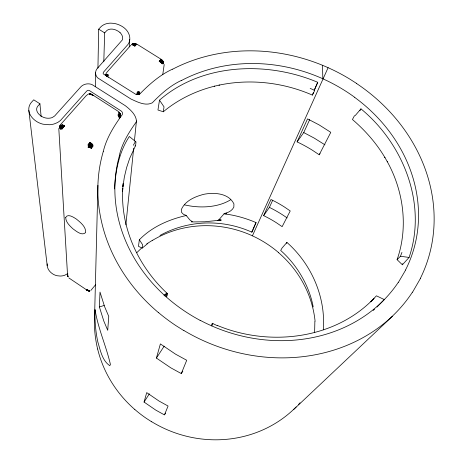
<?xml version="1.0" encoding="UTF-8"?>
<svg xmlns="http://www.w3.org/2000/svg" width="463" height="463" viewBox="0 0 463 463"><rect width="100%" height="100%" fill="white"/><g stroke="black" fill="none" stroke-linecap="round" stroke-linejoin="round"><path stroke-width="0.69" d="M218.831 219.861L224.08 213.808C227.883 212.61 232.038 211.001 233.832 207.129L233.942 203.94C228.774 193.175 214.323 192.22 203.934 194.281C195.079 196.561 185.107 200.705 181.293 209.664L181.548 212.378L183.533 214.398C187.428 214.896 188.221 219.335 191.451 221.158L191.445 221.945L204.808 221.783L221.135 220.064L218.831 219.861L218.073 220.272M89.891 147.691L89.903 146.759L88.352 146.308L88.12 147.17L89.891 147.691L90.632 146.754L92.01 146.273L93.266 145.168L91.153 144.404L89.949 142.338L87.987 145.017L89.909 145.758L92.149 144.977L89.949 142.338L88.653 145.394L89.938 143.547L89.949 142.338L92.646 144.468L90.592 143.397L89.949 142.338L89.023 147.518L89.903 146.759L90.632 146.754L91.535 147.494L93.046 146.586L91.078 145.619L90.349 144.688L88.543 144.155L89.452 143.408L90.163 143.547L90.991 143.055M89.938 143.547L89.909 145.758L90.632 146.754L90.505 145.752L92.305 147.13L90.592 143.397M166.084 296.852L166.802 296.187L166.836 293.143L163.971 295.128M95.384 86.593L95.598 72.853M97.93 68.113L98.706 29.169L100.882 26.825A13.462 10.909 7.9 0 1 105.986 23.856A13.711 11.112 7.9 0 1 107.323 23.515A14.249 11.552 7.9 0 1 109.418 23.208A14.781 11.98 7.9 0 1 110.871 23.15L113.863 23.381A17.363 14.098 7.9 0 1 115.385 23.677A18.26 14.828 7.8 0 1 117.683 24.342A19.816 16.101 7.8 0 1 119.963 25.274A20.951 17.033 7.8 0 1 121.468 26.05L122.209 26.484A17.559 14.26 7.9 0 1 124.316 27.977L125.525 29.059A17.432 14.156 7.9 0 1 127.047 30.807L127.481 31.409A17.82 14.469 7.9 0 1 128.234 32.647A17.999 14.619 7.9 0 1 129.293 35.188A17.663 14.347 7.9 0 1 129.819 38.36L129.241 46.792M139.432 92.096L139.722 92.808L138.715 94.273L137.812 94.62L139.322 94.313L138.634 93.138L139.693 93.734L137.829 91.425L138.02 92.669L137.303 92.154L138.032 94.139L137.007 94.498L137.279 93.902L136.84 92.866L139.427 94.128L139.004 91.385L137.279 93.902L136.139 94.249L137.812 94.62L139.432 92.096L139.554 93.931L139.172 94.683M94.504 319.539L97.913 185.304M103.793 61.81L104.673 32.89L106.368 31.027A6.21 5.029 7.9 0 1 108.475 29.609A6.638 5.377 7.9 0 1 109.818 29.233A7.049 5.712 7.9 0 1 110.541 29.134A7.703 6.245 7.9 0 1 111.687 29.1A8.589 6.968 7.9 0 1 112.903 29.204A9.306 7.553 7.9 0 1 113.736 29.36A10.111 8.207 7.9 0 1 114.158 29.458A11.031 8.959 7.8 0 1 115.015 29.713A12.032 9.775 7.8 0 1 116.329 30.222L118.094 31.154A11.002 8.936 7.9 0 1 120.056 32.647M106.449 76.32L106.345 75.342L106.959 74.427L106.449 76.32L106.015 74.502L108.342 74.971L108.012 75.851L106.803 75.376L105.72 75.672L105.714 74.769L105.529 75.185M99.395 306.969L100.002 292.055L104.621 306.703L108.753 316.426L107.717 330.31L103.787 321.004L99.395 306.969L104.158 305.447M114.581 188.933C115.455 170.72 119.153 151.945 129.31 136.487L136 141.933L135.613 145.504L129.704 158.346L126.648 167.49L124.379 176.941L122.927 186.641L123.204 183.36L122.51 191.572L122.788 188.319C120.224 227.975 138.68 267.041 167.496 293.692L166.802 296.187M133.211 44.037L132.806 43.829L133.014 45.021L134.866 45.97L134.079 43.429L133.685 44.46L134.866 45.97L136.602 44.402L133.194 43.534L131.805 44.315L134.079 43.429L136.979 44.286L134.426 44.222L133.014 45.021L131.654 44.789L133.425 43.563M314.62 332.469L314.863 321.484M134.403 141.03L136.446 120.959C135.937 114.407 130.115 109.505 125.299 105.691L92.01 84.579A8.618 7.205 5.4 0 0 90.736 84.168A8.803 7.362 5.4 0 0 88.983 83.884A9.202 7.703 5.4 0 0 87.212 83.896A9.497 7.946 5.4 0 0 85.898 84.092A9.7 8.114 5.4 0 0 84.225 84.596A9.897 8.288 5.4 0 0 80.689 87.003L54.675 115.958L52.342 117.492A8.67 7.298 1.9 0 1 51.179 117.874A9.804 8.253 1.9 0 1 48.997 118.21A10.562 8.884 1.9 0 1 47.104 118.181A10.985 9.237 1.9 0 1 44.645 117.712A11.025 9.272 1.9 0 1 44.153 117.556A11.668 9.81 1.9 0 1 41.265 116.138L39.621 114.882A12.744 10.713 2 0 1 38.637 113.892A10.956 9.208 1.9 0 1 37.636 112.538A9.885 8.311 1.8 0 1 37.445 112.191A9.046 7.605 1.7 0 1 36.884 110.819A8.184 6.876 1.6 0 1 36.739 110.142A7.506 6.308 1.6 0 1 36.675 109.471A7.067 5.938 1.6 0 1 36.803 108.18A6.609 5.556 1.5 0 1 38.035 105.877L39.928 103.816L33.724 99.811L31.334 102.433A14.341 12.055 1.5 0 0 28.99 107.213A14.613 12.287 1.5 0 0 28.787 109.135A15.291 12.854 1.6 0 0 29.065 111.733A16.02 13.468 1.6 0 0 29.441 113.036L29.973 114.32A17.947 15.088 1.8 0 0 31.067 116.213A19.371 16.286 1.9 0 0 32.514 118.036A20.997 17.646 2 0 0 34.303 119.761A22.143 18.607 2.1 0 0 35.68 120.843L36.427 121.358A18.642 15.678 1.9 0 0 38.88 122.741L40.582 123.453A18.508 15.563 1.9 0 0 43.192 124.223L49.321 124.738A18.838 15.846 1.9 0 0 51.839 124.46A18.219 15.325 1.9 0 0 54.212 123.922L57.719 122.487L60.462 120.484L86.824 90.951L88.028 90.25L89.168 90.418L121.323 111.091A3.756 3.189 7.5 0 1 122.492 113.221A3.698 3.137 7.5 0 1 122.064 114.928C113.996 126.063 106.467 138.026 103.272 151.563M67.685 275.427L68.084 276.747L67.864 276.11C67.905 277.968 67.488 272.794 67.801 275.433M106.345 75.342L106.432 74.387L105.981 75.44M125.872 224.908L133.674 148.201M323.296 329.835C325.9 297.072 311.408 264.037 286.915 242.427L282.025 248.058L280.682 250.466C296.447 264.344 309.203 285.179 313.191 306.94M62.436 128.529L64.409 125.872L61.99 125.595L60.913 126.162L61.081 127.157L62.436 128.529L62.557 127.354L64.409 125.872L62.493 124.807L59.698 126.086L60.092 125.328L60.624 125.137L59.507 126.821L59.524 127.533L60.815 129.542L60.092 125.328M119.628 117.417L119.46 116.688L118.841 116.335L120.212 115.119L120.311 114.141L119.176 112.364L118.788 112.544L119.963 115.241L119.338 118.453L120.264 116.167L120.177 113.406L120.403 116.705L119.338 118.453L119.651 115.478L118.939 113.724L119.732 113.215L120.177 113.406L120.588 115.866L119.338 118.453L118.841 116.335L117.793 114.928L119.651 115.478L119.952 116.254L119.338 118.453L119.275 115.848L118.412 114.239L118.939 113.724L119.772 114.28L120.131 116.167L119.315 117.747M129.785 39.592L129.119 42.451L128.002 44.425L103.538 72.118L103.099 73.27L103.504 74.051L135.52 94.145A3.721 3.119 9.3 0 0 137.337 94.631L137.679 94.631A3.663 3.067 9.3 0 0 138.339 94.556A3.635 3.05 9.3 0 0 140.052 93.723C149.584 84.034 160.024 74.884 172.479 69.161M186.392 215.48C169.076 219.404 151.829 226.847 139.346 239.788L138.472 246.385L142.251 248.052L147.853 243.445M136.446 120.959L136.313 121.647A3.901 3.328 8.7 0 1 136.035 122.273L135.908 122.463C128.812 132.476 122.139 143.194 119.379 155.302M162.773 74.491L164.203 64.484M159.492 100.147L157.952 110.015L163.312 111.768L164.018 106.855L159.492 100.147C202.117 63.032 267.29 60.942 317.734 82.304L314.198 90.569M142.384 248.052L142.61 244.713L139.346 239.788M217.28 220.486L221.135 220.064M87.64 290.272L89.041 290.781L86.899 289.78L87.848 290.625L89.7 290.799L86.899 289.78L87.472 290.318L86.899 289.78C88.034 291.418 92.913 291.852 86.899 289.78L87.351 290.365L89.417 290.967L86.934 290.035M159.92 60.479L163.063 62.736L163.248 63.969L163.711 62.603L162.264 60.873L159.255 61.22L161.512 61.851L162.328 63.963L163.063 62.736L162.924 61.029L163.416 61.319L162.438 61.324L161.292 59.472L162.004 59.976L162.548 60.497L161.558 61.174L161.083 62.569L161.778 63.257L162.472 61.787L160.892 60.236L160.482 59.941L159.255 61.22L161.083 62.569L159.255 61.22L161.518 60.016L162.004 59.976L161.431 60.856L159.255 61.22L162.548 60.497M160.239 61.886L160.493 61.139M89.949 142.338L90.163 143.547L89.295 145.642M134.241 45.108L133.338 44.697L134.866 45.97L135.468 43.58L134.426 44.222L134.866 45.97L136.209 43.863L135.37 43.829L133.876 45.409L132.731 44.367L132.273 44.813M62.493 124.807L61.903 126.33L62.985 127.666L63.414 126.613L64.409 125.872L61.324 125.097L61.047 125.635L60.283 125.803M63.645 126.781L63.061 126.069L63.379 125.247L62.187 125.207L63.107 125.67M105.72 75.672L106.015 74.502M144.062 402.063L146.713 392.612L159.017 401.039L168.075 406.039L164.458 414.912L155.811 410.131L144.062 402.063L149.329 393.845M156.413 358.073L160.383 343.916L175.564 354.172L186.722 360.272L181.299 373.583L170.749 367.796L156.413 358.073L164.174 346.145M67.801 274.715L67.575 275.178M87.646 290.44L87.038 290.162L89.162 290.938L87.038 290.162L68.802 277.898M409.084 257.44C427.39 204.021 403.331 143.692 360.961 108.874L355.335 115.426L354.328 115.947L352.436 119.5C365.093 130.369 376.384 143.119 384.927 157.547L384.747 157.235L387.392 161.859L387.201 161.529C403.632 191.04 408.459 227.53 397.086 259.656L402.382 264.784L409.084 257.44L400.495 256.259L397.086 259.656M402.382 264.784L402.758 263.684M224.219 213.819L225.927 214.08L226.309 213.003L224.08 213.808M119.338 118.453L120.588 115.495L120.264 113.759M400.495 256.259L401.936 252.393M211.313 325.616L212.286 323.284L217.46 325.784M163.312 111.768C178.11 99.412 195.895 90.841 214.56 86.176L214.195 86.257L219.352 85.07L219.005 85.146C250.142 78.594 283.252 82.373 312.363 95.089L313.474 92.45M119.986 117.561L120.588 115.866L120.264 114.28L120.542 114.604C118.939 122.058 121.115 114.158 119.998 113.227M225.927 214.08C236.304 215.498 246.449 218.449 256.056 222.605L252.063 232.079L251.727 232.108C222.495 218.964 188.366 219.867 159.949 235.459M211.788 325.946L212.847 323.544M312.363 95.089L314.319 91.344L314.25 90.169L317.734 82.304M251.727 232.108L252.833 229.619M253.099 229.029L254.691 225.464M152.628 240.297A106.021 100.101 25.6 0 1 252.422 235.817L328.105 67.673L333.62 70.254A173.052 151.777 23.1 0 1 349.872 79.144L356.689 83.496M263.626 215.654L270.948 199.518L272.95 200.479A118.123 109.69 24.6 0 1 284.294 206.897L290.237 210.943L282.129 226.662L276.434 222.761A113.14 105.842 24.9 0 0 265.548 216.574L263.626 215.654L269.402 207.395L272.707 200.19M297.09 141.892L307.536 118.869L319.111 124.888L330.796 132.331L319.215 154.781L312.392 150.226A136.134 123.008 23.7 0 0 299.387 142.98L297.09 141.892L303.74 132.557L309.689 119.593M254.957 224.868L256.056 222.605M160.14 60.636L160.939 59.605L160.314 60.798M105.929 73.877L107.011 72.135L130.792 45.276M119.986 117.423L120.264 116.167L119.147 117.041L119.483 117.556M286.499 243.254L286.915 242.427M420.387 278.547L412.55 292.205M405.605 270.068L398.423 282.326M359.965 110.657L360.961 108.874M133.315 145.266L135.416 141.58M161.518 60.016L160.429 60.966M134.866 45.97L135.242 44.315L136.122 44.726L134.635 44.98M164.828 414.321L165.569 413.135M181.299 373.583L182.821 371.164M164.926 295.996L166.836 293.143L167.496 293.692M319.215 154.781L320.026 153.606M89.7 143.501L87.987 145.017M95.586 284.751L90.817 290.492M61.047 125.635L64.409 125.872L63.124 126.254L60.178 128.893L60.329 127.672L59.75 128.228L60.132 127.065L59.524 127.533L60.115 126.445L59.507 126.821M60.375 124.813L85.985 95.887L87.924 94.307M377.021 307.021L384.29 299.573L376.419 295.816L370.811 301.783L374.092 298.288M136.793 252.676L141.58 248.052M373.074 299.37C333.291 339.749 268.575 346.712 217.535 325.524M293.681 409.489L392.439 316.27M135.069 45.027L136.602 44.402M373.114 310.465L374.579 309.174M89.677 93.977L89.151 93.925L92.096 94.55L93.086 95.581L91.558 94.296L88.746 94.024L90.401 93.943L92.096 94.55L118.916 111.791M63.414 126.613L61.255 128.818L61.99 129.356L62.233 127.024L63.24 126.44M91.176 94.747L92.125 94.701L92.473 95.285L91.558 94.296L92.374 94.886L92.125 94.701M67.841 273.592L64.629 275.288A12.484 11.39 -4.6 0 1 63.009 275.734A12.987 11.847 -4.6 0 1 60.109 276.041L57.105 275.728A12.68 11.569 -4.6 0 1 55.317 275.207L54.148 274.715A12.767 11.65 -4.6 0 1 52.469 273.737L51.954 273.367A15.181 13.844 -4.3 0 1 50.571 272.192A14.382 13.12 -4.4 0 1 49.778 271.353A13.282 12.113 -4.5 0 1 48.783 270.033A12.304 11.222 -4.7 0 1 48.019 268.65L47.382 266.746A10.464 9.544 -5 0 1 47.185 265.305A10.018 9.133 -5 0 1 47.232 263.864M134.918 146.013L135.613 145.504M230.771 199.686C217.656 207.899 199.021 208.367 184.338 204.808M146.777 243.856L152.57 240.222M64.409 125.872L63.061 126.069L61.081 127.157L63.055 125.872M108.342 74.971L107.358 75.55L107.595 74.624L106.803 75.376L106.82 76.349L108.417 77.089M88.12 147.17L89.909 145.758L90.349 144.688L91.888 143.762L90.794 143.246M181.218 80.504C170.06 85.73 160.783 94.076 152.275 102.827C145.544 106.363 137.204 101.854 130.971 99.036L97.849 77.998A8.49 7.043 6.9 0 1 96.802 76.765A8.675 7.188 6.9 0 1 96.229 75.753A9.069 7.518 6.9 0 1 95.748 74.323A9.353 7.755 7 0 1 95.604 73.223A9.549 7.917 7 0 1 95.65 72.118A9.752 8.085 7 0 1 97.427 68.298L122.348 39.922A7.032 5.712 8.1 0 0 122.585 39.048A8.155 6.621 8.1 0 0 122.66 38.099A9.231 7.495 8 0 0 122.406 36.409A10.111 8.212 7.9 0 0 120.953 33.637A10.383 8.432 7.9 0 0 120.056 32.647M63.124 126.254L62.013 126.683L61.255 128.818L60.699 128.251M88.45 290.637L88.908 290.469M90.447 94.18L91.107 94.151L92.328 95.268M63.061 126.069L60.925 126.665L61.892 125.971L60.913 126.162M139.236 94.498L138.553 94.62L138.31 93.642M89.07 290.619L87.605 290.313M88.34 290.81L88.844 290.828L87.472 290.318M132.731 44.367L134.432 45.021M89.151 93.925L89.591 93.983M160.511 61.319L162.472 61.787M159.255 61.22L162.374 62.262L162.779 63.344L160.47 61.504M118.412 114.239L119.385 114.581L120.131 116.167L120.461 114.297L119.772 114.28L118.389 115.628L119.275 115.848L119.743 117.324M87.848 290.625L88.601 290.897M87.652 290.214L88.352 290.608L87.548 290.33M328.105 67.673L322.549 65.283L322.809 78.756L327.833 81.112A155.886 136.591 23.1 0 1 342.632 89.226A155.765 136.475 23.1 0 1 354.797 97.38M310.175 88.398L314.25 90.169M303.74 132.557L314.255 138.119L324.957 144.85M269.402 207.395L270.184 207.771A125.548 117.521 25 0 1 282.158 214.566L287.164 217.911M252.422 235.823L255.923 237.513A106.693 100.766 25.5 0 1 266.208 243.388A106.617 100.691 25.5 0 1 278.529 252.549M90.736 94.111L90.314 94.186L91.066 94.55L90.956 94.128M191.451 221.158L192.417 221.661M160.383 61.689L161.344 62.204L161.778 63.257M137.256 44.361L161.546 59.536M98.706 29.169L104.673 32.89M183.869 330.628L175.813 325.553A172.792 151.308 23.2 0 1 158.491 312.583M151.685 421.816L146.337 418.361A118.273 111.635 25.6 0 1 134.831 409.489M118.788 112.544L119.732 113.215L120.079 114.135L119.379 113.383M61.324 125.097L61.99 125.595M87.623 290.515L86.899 289.78M163.711 62.603L163.184 62.152L163.572 63.275L163.063 62.736M91.107 94.151L91.535 94.568M133.714 43.817L134.05 44.303L134.756 43.435L134.849 44.98M119.176 112.364L119.732 113.215L119.466 112.37M92.149 144.977L92.652 145.799L90.76 144.589L90.163 143.547M90.383 143.495L91.535 147.494M92.507 94.886L92.646 95.343M28.845 110.431L47.226 265.785M39.928 103.816L41.149 116.763M67.592 275.792L58.801 128.517M97.624 349.015A129.576 121.862 27.7 0 1 95.303 336.404A117.214 110.686 25.5 0 1 94.666 316.044M398.336 282.262A154.544 135.346 23.1 0 1 200.143 320.28M354.751 97.433A154.526 135.312 23.1 0 1 405.513 270.016M278.483 252.601A105.772 99.852 25.5 0 1 315.095 321.276M172.549 69.242A171.246 150.058 23.2 0 1 322.543 65.3M356.637 83.56A171.113 149.937 23.2 0 1 420.294 278.489M181.299 80.608A154.879 135.636 23.2 0 1 322.815 78.751M412.458 292.141A171.125 149.96 23.2 0 1 183.933 330.53M158.462 312.618A170.888 149.786 23.2 0 1 102.618 226.216A189.199 164.921 24.6 0 1 99.128 208.616A171.281 150.081 23.2 0 1 103.261 151.557M119.529 155.342A154.856 135.613 23.2 0 0 165.129 295.938A154.318 135.167 23.1 0 0 169.915 300.082A155.73 136.313 23.1 0 0 185.478 311.668A155.626 136.226 23.1 0 0 200.097 320.361M300.03 402.798A117.104 110.593 25.6 0 1 298.6 404.378M296.152 406.942A117.104 110.593 25.6 0 1 151.725 421.747M134.814 409.512A116.942 110.454 25.6 0 1 97.635 349.015M94.944 312.566A117.214 110.686 25.5 0 1 95.089 311.177M65.682 217.512C65.769 222.223 69.728 225.776 72.905 228.786C76.175 231.089 81.922 236.263 85.667 232.594C86.083 226.725 80.435 222.39 76.32 219.028C73.652 217.338 67.691 213.217 65.682 217.512M94.973 311.165C94.846 321.565 95.604 332.029 97.901 342.192C100.367 350.369 102.259 360.723 109.789 365.677L110.425 364.468C106.206 346.023 97.994 328.441 95.06 309.625L94.973 311.165M139.722 92.808L139.693 93.734L139.722 92.808M133.934 43.383L134.664 43.586L133.934 43.383M91.674 148.334L90.8 148.536L90.731 147.68L91.674 148.334"/></g></svg>
